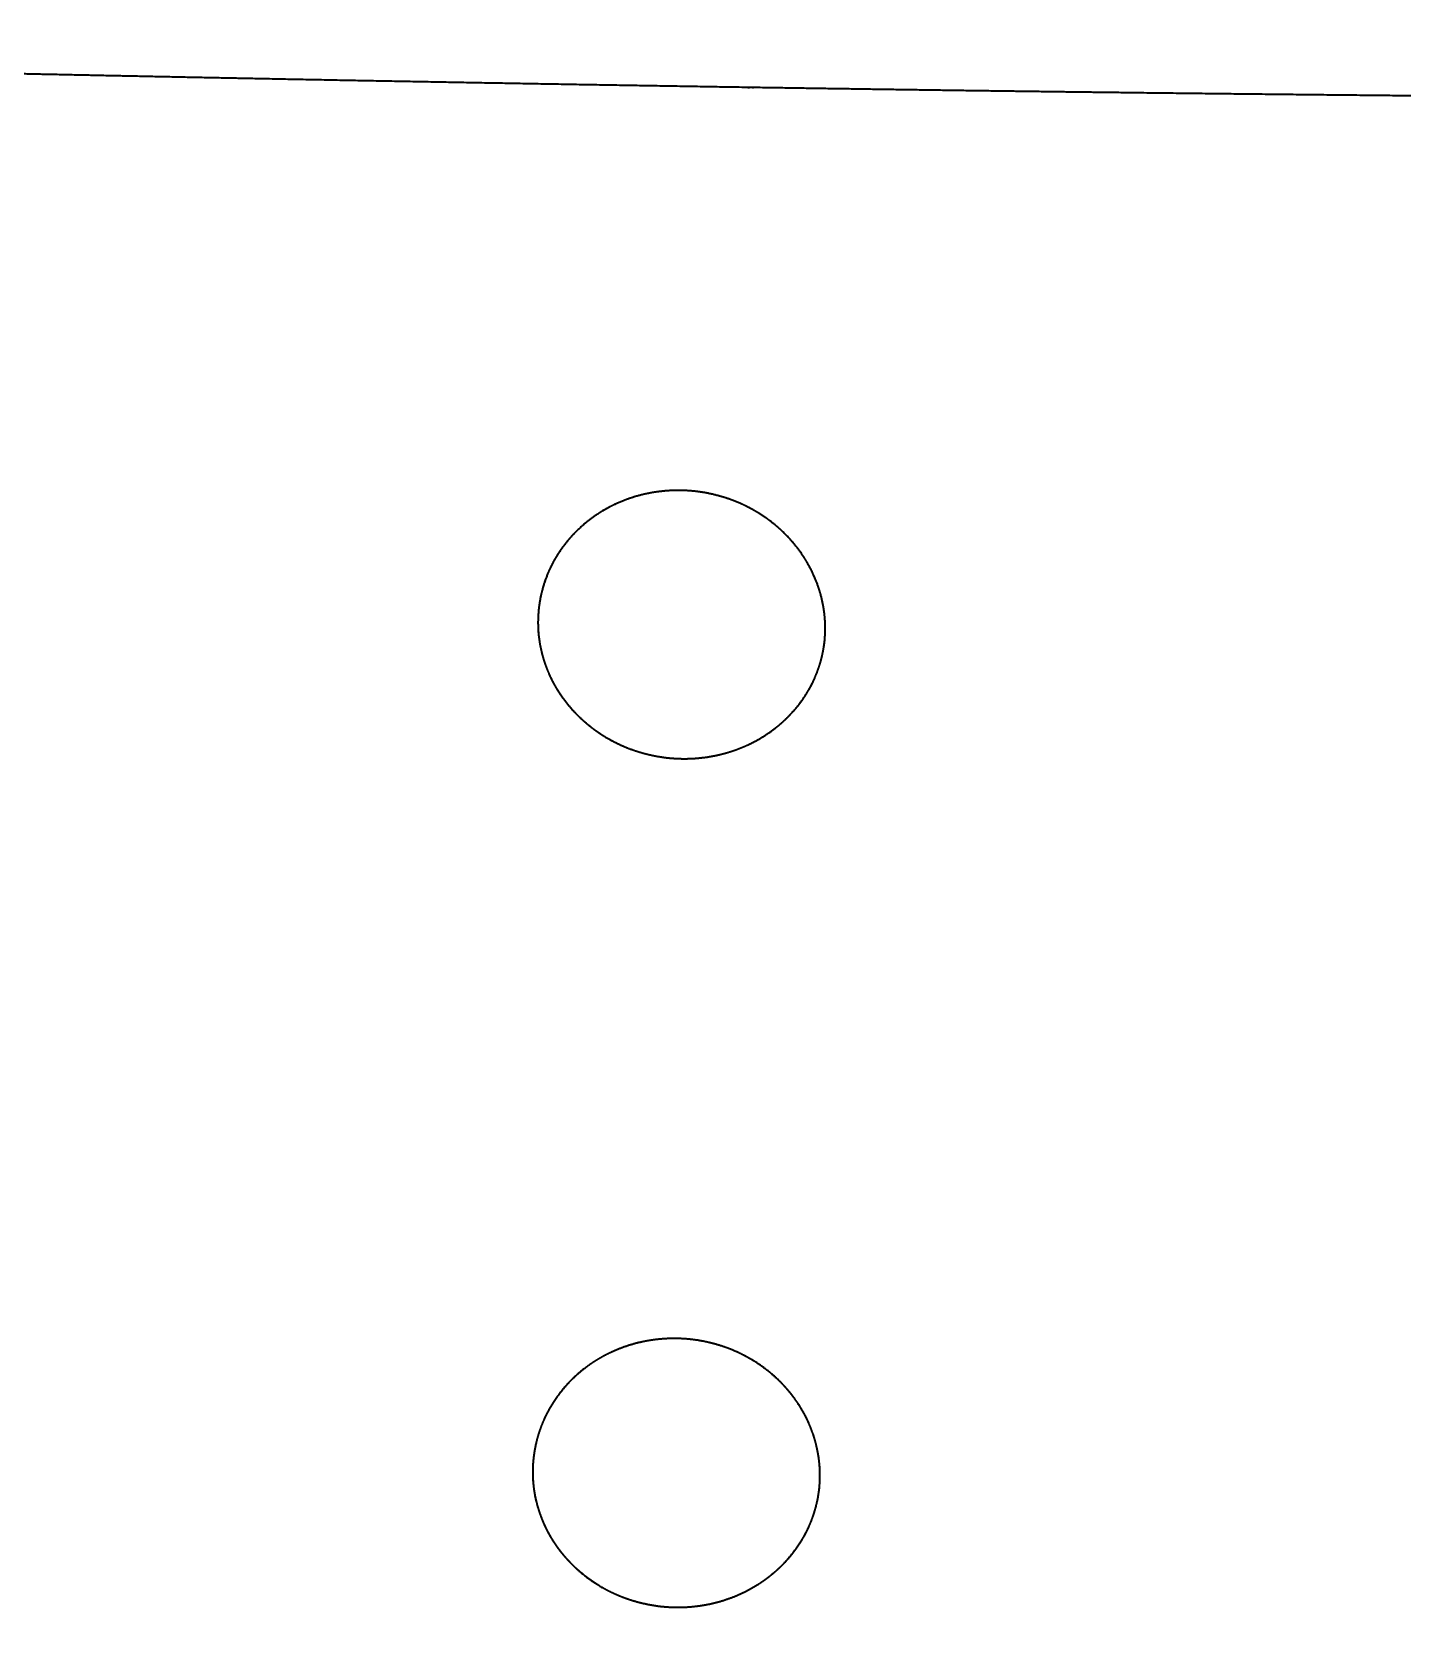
# Model space of a CAD drawing. Header units: millimetres. Extents: x 0 to 2650, y -1173 to 718.
# Drawn here: x 390.1 to 566.6, y 510.4 to 717.9 of the extents above; entities that cross this region are included whole.
import ezdxf

# ---------------------------------------------------------------- set-up
doc = ezdxf.new("R2010")
doc.units = ezdxf.units.MM
doc.layers.add('Blocks', color=7, linetype='Continuous')
doc.layers.add('Blocks$Inner', color=7, linetype='Continuous', lineweight=25, true_color=0x007f00)
doc.layers.add('Blocks$Outline', color=7, linetype='Continuous', lineweight=35, true_color=0xff3f3f)

# ---------------------------------------------------------------- blocks, each defined once
blk = doc.blocks.new('Balcony Lounge Bench Front')
at = {"layer": 'Blocks$Inner'}
for points, knots in [([(704.9946520047579, 709.0110993805829), (684.1990622422509, 709.0114343610912), (663.2203650529409, 709.0578985551183), (642.4201449490029, 709.1481781405782), (618.6650003616487, 709.2512830401974), (594.7020675081967, 709.4133724107196), (570.9583001465089, 709.634033408438), (570.8032438460086, 709.6354744130367), (570.6481880717092, 709.6369179872199), (570.4931328300027, 709.6383641322282), (557.2685383038606, 709.761705214798), (543.6644900352276, 709.9071004407415), (529.686768866386, 710.0793459157794), (515.2248763596308, 710.2575577655334), (500.5495066737294, 710.4626198543992), (485.6627946114022, 710.6936133770141), (465.3832658313349, 711.0082859366921), (445.2122363947583, 711.3631302801296), (425.1542157630956, 711.7507984346012), (424.8332873800482, 711.7570040290339), (424.512361482788, 711.7632186115552), (424.1914380861581, 711.7694421541928), (398.1093649616669, 712.2752416561052), (371.4625183808439, 712.8520030056352), (344.2568744474756, 713.4874846951825), (324.1922899985493, 713.9561622996116), (304.6226366039227, 714.4376466270987), (285.5470169624441, 714.9214726045757), (262.2996359683839, 715.5111076287067), (239.0620491204827, 716.1215403774004), (215.8304230241301, 716.7411702393656), (204.1994862198808, 717.0513861277686), (192.5769710744698, 717.3653052076188), (180.9571683530703, 717.673536469847)], [1009.202221549876, 1009.202221549876, 1009.202221549876, 1009.202221549876, 1071.781512259058, 1071.781512259058, 1071.781512259058, 1143.280755837289, 1143.280755837289, 1143.280755837289, 1143.746352677459, 1143.746352677459, 1143.746352677459, 1184.604936260832, 1184.604936260832, 1184.604936260832, 1228.708917546498, 1228.708917546498, 1228.708917546498, 1289.364842027313, 1289.364842027313, 1289.364842027313, 1290.330420209427, 1290.330420209427, 1290.330420209427, 1370.543851483852, 1370.543851483852, 1370.543851483852, 1429.513849652917, 1429.513849652917, 1429.513849652917, 1499.589726706641, 1499.589726706641, 1499.589726706641, 1534.655199387272, 1534.655199387272, 1534.655199387272, 1534.655199387272]), ([(455.2241673337176, 641.8133399506441), (455.2241765074905, 642.3629099337813), (455.2517539104647, 642.9144164898535), (455.3648197722487, 644.0309126715802), (455.4511554932087, 644.5895709440192), (455.7933895752994, 646.2400961146232), (456.1322131690777, 647.308652424832), (456.8103891373776, 648.8666790441785), (457.0653345144365, 649.3785919375186), (457.6221738043077, 650.3658760029575), (457.9247721007359, 650.8433324420184), (458.5771008573374, 651.7666966861107), (458.9268077179568, 652.2126200766434), (459.6742662817869, 653.07232586397), (460.072981379215, 653.4870244172016), (461.3364504558758, 654.6760916966741), (462.2496986478163, 655.3778528766343), (463.7204684690969, 656.2983016710059), (464.2276056591963, 656.5829251790565), (465.2774570986276, 657.1070823664886), (465.8210829244363, 657.3466903415101), (467.4704554121654, 657.9818975495982), (468.6042208083472, 658.3001559320546), (470.3561160361041, 658.6213308993902), (470.9497205529242, 658.7022437815176), (472.1498928246674, 658.8091458804411), (472.7506800112551, 658.8347198006995), (473.3521625686353, 658.8327986203803)], [177.1970611693083, 177.1970611693083, 177.1970611693083, 177.1970611693083, 178.9585203319024, 178.9585203319024, 180.7661941722061, 180.7661941722061, 184.3815418528133, 184.3815418528133, 186.1892156931169, 186.1892156931169, 187.9968895334206, 187.9968895334206, 189.804563373724, 189.804563373724, 191.6122372140276, 191.6122372140276, 195.2275848946351, 195.2275848946351, 197.0352587349388, 197.0352587349388, 198.8429325752426, 198.8429325752426, 202.45828025585, 202.45828025585, 204.2659540961537, 204.2659540961537, 206.0736279364574, 206.0736279364574, 206.0736279364574, 206.0736279364574]), ([(474.2125840618628, 624.2690711886898), (472.9710185123076, 624.2610529794329), (471.7381145356103, 624.3682410079564), (470.5128859605484, 624.5914597857627), (469.9028620570007, 624.7025972444826), (469.2998590096668, 624.8417957794954), (468.7036928173184, 625.0091039913168), (468.1063909072782, 625.1767309311981), (467.5112149534671, 625.3744645610095), (466.9343163944923, 625.5968797897804), (465.783526566318, 626.0405508285112), (464.6916249057231, 626.5844889972941), (463.6569497792425, 627.2282457352012), (463.3983735298734, 627.3891273477311), (463.1443142419757, 627.5557406680273), (462.8947212198673, 627.7280868528178), (462.6442089101583, 627.9010678138147), (462.3972064090558, 628.080573017236), (462.1563944010504, 628.2646162804958), (461.6767108471849, 628.6312197871812), (461.2181820129608, 629.0180840362045), (460.7803407002175, 629.4252389699905), (459.9065820784253, 630.2377596788538), (459.1292444510709, 631.1167592220118), (458.4447628434991, 632.0622632815503), (458.2731439516119, 632.2993278822323), (458.1068965698669, 632.5414578453965), (457.9482341458133, 632.7853464705331), (457.7899993699866, 633.0285777343706), (457.6383835353154, 633.2748578926439), (457.4933137296939, 633.5242155604428), (457.2048766786047, 634.0200043985024), (456.9434471590121, 634.5259027909306), (456.7085354457613, 635.0420469134951), (456.4737477371127, 635.5579185752031), (456.2666846282009, 636.0813131994546), (456.0868813067918, 636.6124209494265), (455.9965172151005, 636.8793407651465), (455.9132310888235, 637.1476846009173), (455.8369628969285, 637.4174978562878), (455.7605398554533, 637.6878589215303), (455.6908211360842, 637.9611403207673), (455.6286736561979, 638.2337728335224), (455.3812531984277, 639.3191726153527), (455.2482019042327, 640.4094026127059), (455.2271156524239, 641.5065356940395), (455.2250694588784, 641.6130006386338), (455.2241664471712, 641.7152788364256), (455.2241673337176, 641.8133399506441)], [147.1790415086671, 147.1790415086671, 147.1790415086671, 147.1790415086671, 150.9082826268252, 150.9082826268252, 150.9082826268252, 152.7676458240798, 152.7676458240798, 152.7676458240798, 154.639176519309, 154.639176519309, 154.639176519309, 158.3498728036855, 158.3498728036855, 158.3498728036855, 159.2788941778976, 159.2788941778976, 159.2788941778976, 160.2130611819632, 160.2130611819632, 160.2130611819632, 162.0696542812669, 162.0696542812669, 162.0696542812669, 165.7692183105517, 165.7692183105517, 165.7692183105517, 166.7007093679837, 166.7007093679837, 166.7007093679837, 167.6275428588669, 167.6275428588669, 167.6275428588669, 169.4696703578914, 169.4696703578914, 169.4696703578914, 171.3108484330057, 171.3108484330057, 171.3108484330057, 172.23650323621, 172.23650323621, 172.23650323621, 173.1660922924084, 173.1660922924084, 173.1660922924084, 176.8527274313451, 176.8527274313451, 176.8527274313451, 177.1970611693083, 177.1970611693083, 177.1970611693083, 177.1970611693083]), ([(492.2241805271769, 641.0746645266918), (492.2241599582558, 640.0681109719008), (492.1314689471383, 639.0884690839666), (491.9469288542277, 638.1178858674175), (491.8958955805701, 637.8494778585336), (491.8375279715528, 637.5808100505565), (491.772532670615, 637.3151541300213), (491.7077505824436, 637.0503696760861), (491.6361164247137, 636.7872369583893), (491.5576081892777, 636.5257121361174), (491.4012655975239, 636.0049073021255), (491.2182463288536, 635.4922405740908), (491.0083265752128, 634.987504377048), (490.7980781458191, 634.4819779039681), (490.5618094508227, 633.9867218439613), (490.2991930201024, 633.5015587007947), (490.167015153942, 633.2573705179457), (490.0283909911886, 633.0161892094766), (489.8832613476989, 632.7779806147737), (489.737862138707, 632.5393295686372), (489.5852988604474, 632.3027187477455), (489.4271279887198, 632.0706328235683), (488.7967879729531, 631.1457277287845), (488.0736272068953, 630.2837072388174), (487.2538999625503, 629.4844231928219), (486.842735138378, 629.0835124185323), (486.4103220682209, 628.701671105584), (485.9560778825198, 628.3388971036984), (485.5012384180027, 627.975647693027), (485.0248031080009, 627.6319764475775), (484.5306095109172, 627.3111287338179), (483.5438245793539, 626.6704735510393), (482.49422991766, 626.1240964220779), (481.3788693967563, 625.6736718710563), (480.8199190649448, 625.447946692937), (480.2408440314339, 625.2456933881294), (479.65735113152, 625.0727365144885), (479.0751906301357, 624.900174585644), (478.4839656075401, 624.7548329649508), (477.8833945745955, 624.636923076654), (476.6776939091578, 624.4002083118976), (475.4545699845294, 624.2770914785106), (474.2125840618628, 624.2690711886898)], [117.7966424881412, 117.7966424881412, 117.7966424881412, 117.7966424881412, 121.1533149979701, 121.1533149979701, 121.1533149979701, 122.0844969982978, 122.0844969982978, 122.0844969982978, 123.0107064796649, 123.0107064796649, 123.0107064796649, 124.8546306990416, 124.8546306990416, 124.8546306990416, 126.7013993916289, 126.7013993916289, 126.7013993916289, 127.6311802219141, 127.6311802219141, 127.6311802219141, 128.5643502761902, 128.5643502761902, 128.5643502761902, 132.2701314173521, 132.2701314173521, 132.2701314173521, 134.131370356656, 134.131370356656, 134.131370356656, 135.9979400210498, 135.9979400210498, 135.9979400210498, 139.7140544171125, 139.7140544171125, 139.7140544171125, 141.5878027622876, 141.5878027622876, 141.5878027622876, 143.4486197938053, 143.4486197938053, 143.4486197938053, 147.1790415086671, 147.1790415086671, 147.1790415086671, 147.1790415086671]), ([(472.827345322863, 549.5716069371629), (472.9409103433158, 549.5712462735198), (473.0544899367164, 549.5699002933604), (473.168084029423, 549.5675670670826), (473.6626890029929, 549.557419665085), (474.157569266461, 549.5285957873202), (475.2616104465906, 549.4221901126875), (475.8650873201423, 549.3353788303357), (477.6488712802511, 548.9947117818083), (478.8075514268839, 548.6609342949341), (480.4992155422024, 547.9982991554498), (481.057544649304, 547.7488479030144), (482.1351929545508, 547.2052602337681), (482.6570215760639, 546.9103939756824), (483.667390169443, 546.2754732538888), (484.1559291075118, 545.9354173777465), (485.0994486245927, 545.2097468441243), (485.5554508529112, 544.823176999791), (486.8646996261432, 543.5986680902897), (487.6395069705413, 542.7162621927309), (488.6602448364811, 541.2971685225748), (488.9767376426225, 540.8081049803732), (489.4149732937458, 540.0498476184293), (489.5553190871051, 539.7922426296936), (489.8214021763251, 539.2728687938616), (489.9471544246753, 539.0111894519068), (490.5401741849837, 537.6930115757641), (490.9012350338726, 536.6074493909946), (491.2115997371529, 535.2117223339883), (491.266561208753, 534.9306207525151), (491.3620195240455, 534.3644335501158), (491.4025674938657, 534.0786693634764), (491.5011369862532, 533.2239776252354), (491.5366231908647, 532.6556493779499), (491.5433962275838, 532.02904023054), (491.543718298677, 531.96937064558), (491.5437168369954, 531.9097165124695)], [131.0938621494744, 131.0938621494744, 131.0938621494744, 131.0938621494744, 131.5909442456591, 131.5909442456591, 131.5909442456591, 133.7508921709843, 133.7508921709843, 136.4069073944604, 136.4069073944604, 141.7189378414126, 141.7189378414126, 144.3749530648886, 144.3749530648886, 147.0309682883647, 147.0309682883647, 149.686983511841, 149.686983511841, 152.3429987353171, 152.3429987353171, 157.6550291822691, 157.6550291822691, 160.3110444057453, 160.3110444057453, 161.6390520174836, 161.6390520174836, 162.9670596292217, 162.9670596292217, 168.2790900761739, 168.2790900761739, 169.607097687912, 169.607097687912, 170.9351052996499, 170.9351052996499, 173.591120523126, 173.591120523126, 173.8707423564457, 173.8707423564457, 173.8707423564457, 173.8707423564457]), ([(473.3272486202713, 514.9448509499198), (472.085338492574, 514.9394571956655), (470.8543057496245, 515.0493847762846), (469.6330941367924, 515.2749928296471), (469.0250310709671, 515.3873271074735), (468.4244992223066, 515.5276308756984), (467.8312971276446, 515.6958996378089), (467.236977245595, 515.8644854734739), (466.645357121628, 516.0630191988166), (466.0723446830943, 516.2860471481326), (464.9292671865314, 516.730955867075), (463.8465206150177, 517.2754124733474), (462.8222145471136, 517.9187073033427), (462.5661828751927, 518.0795028468056), (462.3147260530804, 518.2459777092081), (462.0677907641511, 518.4181301843637), (461.8199637099769, 518.5909043592146), (461.5756728321758, 518.7701746312923), (461.3376353682816, 518.953904596332), (460.8634904577921, 519.3198748364848), (460.4106070776543, 519.7059223042233), (459.9785098403863, 520.1120631101367), (459.1161037483525, 520.922663769059), (458.3499947340715, 521.7993584692194), (457.6767151510048, 522.7421153688811), (457.5078745444389, 522.9785337169014), (457.3444093779581, 523.2199937136975), (457.1884751148173, 523.4632326247702), (457.0329641206681, 523.7058112865416), (456.884038208229, 523.9514488494606), (456.7416305256793, 524.2001719083637), (456.458475985115, 524.69471730234), (456.2021587129366, 525.1994840003936), (455.9722462324371, 525.7145904327626), (455.7424501111545, 526.2294361686145), (455.5401949806273, 526.7520073125816), (455.3650878632434, 527.2824677422141), (455.2770843090984, 527.5490611499408), (455.1961187657998, 527.8171435640797), (455.1221416584394, 528.0867558365208), (455.0480065771189, 528.3569438508275), (454.9805587114206, 528.6301142901211), (454.9206400040748, 528.9027185552004), (454.6821237354343, 529.9878646640245), (454.5573982842543, 531.0793596299045), (454.5447644653559, 532.1789337551963), (454.5441569832674, 532.2318054633506), (454.5437058259195, 532.2932251485618), (454.5437062271794, 532.3631743737969)], [203.3456058875158, 203.3456058875158, 203.3456058875158, 203.3456058875158, 207.0677079222111, 207.0677079222111, 207.0677079222111, 208.9236328262206, 208.9236328262206, 208.9236328262206, 210.7915930610918, 210.7915930610918, 210.7915930610918, 214.4954930545115, 214.4954930545115, 214.4954930545115, 215.4229693630836, 215.4229693630836, 215.4229693630836, 216.3555600668788, 216.3555600668788, 216.3555600668788, 218.2089013692731, 218.2089013692731, 218.2089013692731, 221.9026461156635, 221.9026461156635, 221.9026461156635, 222.832761019943, 222.832761019943, 222.832761019943, 223.7582317841261, 223.7582317841261, 223.7582317841261, 225.5977526837323, 225.5977526837323, 225.5977526837323, 227.4363677526956, 227.4363677526956, 227.4363677526956, 228.3607125617643, 228.3607125617643, 228.3607125617643, 229.2890706838239, 229.2890706838239, 229.2890706838239, 232.9706643167546, 232.9706643167546, 232.9706643167546, 233.1766314219879, 233.1766314219879, 233.1766314219879, 233.1766314219879]), ([(491.5437168369954, 531.9097165124695), (491.5436911311426, 530.875543499289), (491.443185224909, 529.8514728824157), (491.2422094657923, 528.8357205402826), (491.1889239272259, 528.5664098988454), (491.1282530890039, 528.2967167057832), (491.060950932937, 528.0300500461672), (490.9938572881929, 527.7642095564879), (490.9198822129674, 527.4999749977651), (490.8389952755515, 527.2373031655443), (490.6779478538338, 526.7143185812856), (490.4901134785996, 526.1993365020462), (490.2752101303249, 525.6921560861956), (490.0600266719321, 525.1843145993698), (489.8187149332407, 524.6866777521427), (489.5509009675025, 524.1990763935028), (489.416133321256, 523.9537087285644), (489.2748935541513, 523.7113458157874), (489.1271176665596, 523.4719544617001), (488.9790361487594, 523.2320679982149), (488.823664412952, 522.9940947847062), (488.6627537457862, 522.7607936970635), (488.0214208892739, 521.8309382959233), (487.2871174731517, 520.9644737279341), (486.4560044635618, 520.1612898991661), (486.0392934981955, 519.7585823193403), (485.6014003796899, 519.3751490682553), (485.1417533048461, 519.0109875949638), (484.9110704258783, 518.82822603362), (484.6742465062162, 518.6498733074113), (484.4334731500603, 518.4776384568031), (484.1936825324137, 518.306106598513), (483.9492025456038, 518.1400342106135), (483.6999677841104, 517.9794309986391), (482.7028308454628, 517.3368906315955), (481.6438750571469, 516.7897313954454), (480.5203874899889, 516.3394452441098), (479.9573874175803, 516.11379865645), (479.3746404465473, 515.9118889573729), (478.7879072001979, 515.7394650846109), (478.2024851573715, 515.567426536516), (477.608449341169, 515.4228192959781), (477.005540799224, 515.3058075974695), (475.7952531341562, 515.0709165559238), (474.569590885736, 514.950245966611), (473.3272486202713, 514.9448509499198)], [173.8707423564457, 173.8707423564457, 173.8707423564457, 173.8707423564457, 177.3652081411983, 177.3652081411983, 177.3652081411983, 178.2951359989609, 178.2951359989609, 178.2951359989609, 179.2201964525707, 179.2201964525707, 179.2201964525707, 181.0614483767524, 181.0614483767524, 181.0614483767524, 182.9050565701369, 182.9050565701369, 182.9050565701369, 183.8330749153241, 183.8330749153241, 183.8330749153241, 184.7648435012183, 184.7648435012183, 184.7648435012183, 188.464669580953, 188.464669580953, 188.464669580953, 190.3222544341338, 190.3222544341338, 190.3222544341338, 191.2563885686653, 191.2563885686653, 191.2563885686653, 192.1852319993178, 192.1852319993178, 192.1852319993178, 195.8945895959261, 195.8945895959261, 195.8945895959261, 197.7648149984549, 197.7648149984549, 197.7648149984549, 199.6222580980067, 199.6222580980067, 199.6222580980067, 203.3456058875158, 203.3456058875158, 203.3456058875158, 203.3456058875158])]:
    blk.add_open_spline(points, degree=3, knots=knots, dxfattribs=at)
for points, weights, knots in [([(473.3521625686353, 658.8327986203803), (473.5510384597534, 658.8321708076774), (473.7499911650684, 658.828532624147), (473.9490202710349, 658.8218707019187), (474.5508930482374, 658.8017388087865), (475.1555126510848, 658.7537314011934), (476.3544472776975, 658.6030052442075), (476.9473097569662, 658.500644245567), (478.7022834641557, 658.1158770460243), (479.8432770361269, 657.7554351367253), (481.5114320706252, 657.0539936188579), (482.0569186313242, 656.7944514252158), (483.1105643283245, 656.232199004513), (483.6210504152968, 655.9286404255326), (484.6098503038756, 655.2773400619335), (485.0879670713275, 654.9296799863623), (486.0124115635645, 654.1886451698992), (486.4598128337875, 653.7938812003085), (487.7318565869191, 652.5589294693091), (488.4848749960274, 651.6713284161597), (489.4762327290173, 650.2462465118879), (489.7834033603667, 649.7554570879693), (490.3500485200584, 648.740930126256), (490.606318208158, 648.2224603026661), (491.2897642232692, 646.6484284049002), (491.6346720621459, 645.5687847153713), (491.9857996050978, 643.9036119008233), (492.0750226972759, 643.3379312171892), (492.1934093104592, 642.2122425978669), (492.2230838516061, 641.6508380198611), (492.2241805271769, 641.0746645266918)], [1, 0.999999999998977, 0.999999999998971, 1, 1, 1, 1, 1, 1, 1, 1, 1, 1, 1, 1, 1, 1, 1, 1, 1, 1, 1, 1, 1, 1, 1, 1, 1, 1, 1, 1], [206.0736279364574, 206.0736279364574, 206.0736279364574, 206.0736279364574, 206.6728964836983, 206.6728964836983, 206.6728964836983, 208.4804131401336, 208.4804131401336, 210.2879297965689, 210.2879297965689, 213.9029631094396, 213.9029631094396, 215.7104797658748, 215.7104797658748, 217.5179964223101, 217.5179964223101, 219.3255130787454, 219.3255130787454, 221.1330297351806, 221.1330297351806, 224.7480630480511, 224.7480630480511, 226.5555797044863, 226.5555797044863, 228.3630963609214, 228.3630963609214, 231.978129673792, 231.978129673792, 233.7856463302272, 233.7856463302272, 235.5931629866621, 235.5931629866621, 235.5931629866621, 235.5931629866621]), ([(454.54370622718, 532.3631743737965), (454.5437092675018, 532.8696169106778), (454.566967425034, 533.3771603338823), (454.6141152155506, 533.8858193724872), (454.6406661332392, 534.172266820413), (454.6748360322325, 534.4588182848488), (454.7162064795357, 534.7425627246116), (454.7575769268332, 535.0263071642767), (454.8062109638131, 535.3080332518742), (454.8619907729967, 535.5877713861152), (455.0851100096446, 536.7067239221412), (455.4215453704845, 537.7941477224452), (455.8720740162436, 538.8497115146323), (456.0973383388837, 539.3774934101449), (456.3529636811653, 539.8998559129362), (456.6329668487767, 540.4041878265512), (456.9129700161785, 540.9085197397923), (457.2175999387899, 541.3962604138526), (457.5462893033038, 541.8677886450946), (458.2036680315351, 542.8108451064833), (458.9565781279513, 543.689522709193), (459.808925588761, 544.5012222924564), (460.6612730481999, 545.3129218744301), (461.5867286916647, 546.0322253531932), (462.5795195802254, 546.660513941164), (463.0759150238949, 546.9746582347913), (463.5895022617736, 547.2661022152489), (464.1206649277636, 547.5343594791212), (464.6518275933321, 547.802616742787), (465.2029121939884, 548.0483328825361), (465.7602432905633, 548.2654370404931), (466.8749054825147, 548.6996453559354), (468.0234768870839, 549.0258071506919), (469.2056340234616, 549.2451853520695), (469.7967125911021, 549.3548744526582), (470.3972492880721, 549.4377677376148), (471.0044604451911, 549.4925559678187), (471.6116716085825, 549.5473441985893), (472.2193009830166, 549.5735563378134), (472.827345322863, 549.5716069371629)], [1.000000123633748, 1.000000123889416, 1.000000124154154, 1.00000012442888, 1.00000012458359, 1.00000012474136, 1.00000012490067, 1.00000012505998, 1.00000012522125, 1.00000012538456, 1.00000012603779, 1.00000012672345, 1.00000012744696, 1.00000012780871, 1.00000012818199, 1.00000012855825, 1.00000012893452, 1.0000001293146, 1.00000012969857, 1.00000013046652, 1.00000013125019, 1.0000001320491, 1.00000013284801, 1.00000013363726, 1.00000013441041, 1.00000013479699, 1.0000001351797, 1.00000013555763, 1.00000013593556, 1.00000013631008, 1.00000013667097, 1.00000013739274, 1.00000013806742, 1.00000013868708, 1.00000013899691, 1.00000013929336, 1.00000013957331, 1.00000009306844, 1.00000004654425, 1], [233.1766314219879, 233.1766314219879, 233.1766314219879, 233.1766314219879, 234.7978077003327, 234.7978077003327, 234.7978077003327, 235.7161207925209, 235.7161207925209, 235.7161207925209, 236.6291300396805, 236.6291300396805, 236.6291300396805, 240.2716340150955, 240.2716340150955, 240.2716340150955, 242.1070325928261, 242.1070325928261, 242.1070325928261, 243.9299323737447, 243.9299323737447, 243.9299323737447, 247.5814207297554, 247.5814207297554, 247.5814207297554, 251.2337014326451, 251.2337014326451, 251.2337014326451, 253.0546632957831, 253.0546632957831, 253.0546632957831, 254.8888862293919, 254.8888862293919, 254.8888862293919, 258.5279108386918, 258.5279108386918, 258.5279108386918, 260.3562706171276, 260.3562706171276, 260.3562706171276, 262.1877242989489, 262.1877242989489, 262.1877242989489, 262.1877242989489])]:
    blk.add_rational_spline(points, weights, degree=3, knots=knots, dxfattribs=at)
at = {"layer": 'Blocks$Outline'}
for points, weights, knots in [([(1272.782866268517, 7.403438686596928), (1272.847139417656, 7.404245586887555), (1272.911412566793, 7.405052487174544), (1272.97568571593, 7.405859387465171), (1271.813254692839, 102.5680177402646), (1270.650823669748, 197.7301760930677), (1269.488392646657, 292.8923344458708), (1269.085729542082, 325.8562603558793), (1268.672325599901, 359.691779170643), (1268.271878808337, 392.459301920564), (1266.981304176945, 498.0482166491602), (1265.690729545549, 603.6371313777527), (1264.400154914156, 709.2260461063452), (1264.397271064254, 709.4955263877928), (1264.391532174544, 710.0298948491472), (1264.383056639479, 710.8132111781852), (1264.374760223964, 711.5735611086711), (1264.366688456645, 712.3066567577189), (1264.35888579279, 713.0080788024934), (1264.351394752241, 713.6745354134473), (1264.344257338373, 714.301651437745), (1264.337509795288, 714.886377442861), (1264.331191252066, 715.4264049126796), (1264.325335765352, 715.9172977432681), (1264.319969734208, 716.3576938684128), (1264.315127385891, 716.745792110094), (1264.310834452857, 717.0779992890166), (1264.307109003779, 717.3538337917234), (1264.303979032089, 717.5714208674945), (1264.301460423758, 717.7290512911204), (1264.300197248438, 717.7936321022062), (1264.298898070707, 717.8346383950775), (1258.4565186788, 717.8519895717181), (1252.615224408812, 717.8506732283604), (1246.774396629648, 717.8433136643362), (1243.761874522035, 717.8395027033075), (1240.968143133761, 717.8472723194136), (1237.955164253066, 717.8238914918984), (1234.986464273064, 717.8008395532343), (1231.986690202613, 717.7519085335916), (1229.032135656447, 717.673536469847), (1217.412332935046, 717.3653052076188), (1205.789817789637, 717.0513861277686), (1194.158880985387, 716.7411702393656), (1170.927254889035, 716.1215403774004), (1147.689668041134, 715.5111076287067), (1124.442287047073, 714.9214726045757), (1105.366667405595, 714.4376466270987), (1085.797014010966, 713.9561622996116), (1065.73242956204, 713.4874846951825), (1038.526785628674, 712.8520030056352), (1011.879939047851, 712.2752416561052), (985.7978659233595, 711.7694421541928), (985.4769425267277, 711.7632186115552), (985.1560166294676, 711.7570040290339), (984.835088246422, 711.7507984346012), (964.7770676147575, 711.3631302801296), (944.6060381781808, 711.0082859366921), (924.3265093981154, 710.6936133770141), (909.4397973357882, 710.4626198543992), (894.764427649885, 710.2575577655334), (880.3025351431297, 710.0793459157794), (866.3248139742882, 709.9071004407415), (852.7207657056551, 709.761705214798), (839.4961711795131, 709.6383641322282), (839.3411159378084, 709.6369179872199), (839.1860601635071, 709.6354744130367), (839.0310038630087, 709.634033408438), (815.2872365013191, 709.4133724107196), (791.3243036478689, 709.2512830401974), (767.5691590605147, 709.1481781405782), (746.7689389565749, 709.0578985551183), (725.7902417672667, 709.0114343610912), (704.9946520047579, 709.0110993805829), (684.1990622422509, 709.0114343610912), (663.2203650529409, 709.0578985551183), (642.4201449490029, 709.1481781405782), (618.6650003616487, 709.2512830401974), (594.7020675081967, 709.4133724107196), (570.9583001465089, 709.634033408438), (570.8032438460086, 709.6354744130367), (570.6481880717092, 709.6369179872199), (570.4931328300027, 709.6383641322282), (557.2685383038606, 709.761705214798), (543.6644900352276, 709.9071004407415), (529.686768866386, 710.0793459157794), (515.2248763596308, 710.2575577655334), (500.5495066737294, 710.4626198543992), (485.6627946114022, 710.6936133770141), (465.3832658313349, 711.0082859366921), (445.2122363947583, 711.3631302801296), (425.1542157630956, 711.7507984346012), (424.8332873800482, 711.7570040290339), (424.512361482788, 711.7632186115552), (424.1914380861581, 711.7694421541928), (398.1093649616669, 712.2752416561052), (371.4625183808439, 712.8520030056352), (344.2568744474756, 713.4874846951825), (324.1922899985493, 713.9561622996116), (304.6226366039227, 714.4376466270987), (285.5470169624441, 714.9214726045757), (262.2996359683839, 715.5111076287067), (239.0620491204827, 716.1215403774004), (215.8304230241301, 716.7411702393656), (204.1994862198808, 717.0513861277686), (192.5769710744698, 717.3653052076188), (180.9571683530703, 717.673536469847), (178.0026138069024, 717.7519085335916), (175.0028397364531, 717.8008395532343), (172.0341397564498, 717.8238914918984), (169.0211608757563, 717.8472723194136), (166.2274294874824, 717.8395027033075), (163.2149073798701, 717.8433136643362), (157.374079600706, 717.8506732283604), (151.5327853307172, 717.8519895717181), (145.6904059388107, 717.8346383950775), (145.6891067610795, 717.7936321022062), (145.6878435857598, 717.7290512911204), (145.6853249774267, 717.5714208674945), (145.6821950057365, 717.3538337917234), (145.6784695566585, 717.0779992890166), (145.6741766236246, 716.745792110094), (145.6693342753078, 716.3576938684128), (145.6639682441655, 715.9172977432681), (145.6581127574518, 715.4264049126796), (145.6517942142291, 714.886377442861), (145.6450466711449, 714.301651437745), (145.637909257277, 713.6745354134473), (145.6304182167278, 713.0080788024934), (145.622615552873, 712.3066567577189), (145.6145437855539, 711.5735611086711), (145.6062473700385, 710.8132111781852), (145.5977718349732, 710.0298948491472), (145.592032945262, 709.4955263877928), (145.58914909536, 709.2260461063452), (144.2985744639664, 603.6371313777527), (143.0079998325709, 498.0482166491602), (141.7174252011773, 392.459301920564), (141.3169784096173, 359.691779170643), (140.9035744674388, 325.8562603558793), (140.5009113628603, 292.8923344458672), (139.3384803397694, 197.7301760930677), (138.1760493166785, 102.5680177402646), (137.0136182935876, 7.405859387465171), (137.0778914427246, 7.405052487178182), (137.1421645918635, 7.404245586891193), (137.2064377410006, 7.403438686604204)], [1, 1, 1, 1, 1, 1, 1, 0.9808919833601211, 0.9808919833601211, 1, 1, 1, 1, 1, 1, 1, 1, 1, 1, 1, 1, 1, 1, 1, 1, 1, 1, 1, 1, 1, 1, 1, 1, 1, 1, 1, 1, 1, 1, 1, 1, 1, 1, 1, 1, 1, 1, 1, 1, 1, 1, 1, 1, 1, 1, 1, 1, 1, 1, 1, 1, 1, 1, 1, 1, 1, 1, 1, 1, 1, 1, 1, 1, 1, 1, 1, 1, 1, 1, 1, 1, 1, 1, 1, 1, 1, 1, 1, 1, 1, 1, 1, 1, 1, 1, 1, 1, 1, 1, 1, 1, 1, 1, 1, 1, 1, 1, 1, 1, 1, 1, 1, 1, 1, 1, 1, 1, 1, 1, 1, 1, 1, 1, 1, 1, 1, 1, 1, 1, 1, 1, 1, 1, 1, 1, 1, 1, 1, 0.9808919833601211, 0.9808919833601211, 1, 1, 1, 1, 1, 1, 1], [0.991234779639307, 0.991234779639307, 0.991234779639307, 0.991234779639307, 1, 1, 1, 2, 2, 2, 104.5202590288076, 104.5202590288076, 104.5202590288076, 431.4591955202933, 431.4591955202933, 431.4591955202933, 432.4591955202933, 433.4591955202933, 434.4591955202933, 435.4591955202933, 436.4591955202933, 437.4591955202933, 438.4591955202933, 439.4591955202933, 440.4591955202933, 441.4591955202933, 442.4591955202933, 443.4591955202933, 444.4591955202933, 445.4591955202933, 446.4591955202933, 447.4591955202933, 448.4591955202933, 448.4591955202933, 448.4591955202933, 465.9829697924281, 465.9829697924281, 465.9829697924281, 474.8036466555018, 474.8036466555018, 474.8036466555018, 483.7492437124793, 483.7492437124793, 483.7492437124793, 518.8147163931104, 518.8147163931104, 518.8147163931104, 588.8905934468343, 588.8905934468343, 588.8905934468343, 647.8605916158995, 647.8605916158995, 647.8605916158995, 728.0740228903242, 728.0740228903242, 728.0740228903242, 729.0396010724385, 729.0396010724385, 729.0396010724385, 789.6955255532536, 789.6955255532536, 789.6955255532536, 833.7995068389195, 833.7995068389195, 833.7995068389195, 874.658090422292, 874.658090422292, 874.658090422292, 875.1236872624626, 875.1236872624626, 875.1236872624626, 946.622930840694, 946.622930840694, 946.622930840694, 1009.202221549876, 1009.202221549876, 1009.202221549876, 1071.781512259058, 1071.781512259058, 1071.781512259058, 1143.280755837289, 1143.280755837289, 1143.280755837289, 1143.746352677459, 1143.746352677459, 1143.746352677459, 1184.604936260832, 1184.604936260832, 1184.604936260832, 1228.708917546498, 1228.708917546498, 1228.708917546498, 1289.364842027313, 1289.364842027313, 1289.364842027313, 1290.330420209427, 1290.330420209427, 1290.330420209427, 1370.543851483852, 1370.543851483852, 1370.543851483852, 1429.513849652917, 1429.513849652917, 1429.513849652917, 1499.589726706641, 1499.589726706641, 1499.589726706641, 1534.655199387272, 1534.655199387272, 1534.655199387272, 1543.60079644425, 1543.60079644425, 1543.60079644425, 1552.421473307323, 1552.421473307323, 1552.421473307323, 1569.945247579458, 1569.945247579458, 1569.945247579458, 1570.945247579458, 1571.945247579458, 1572.945247579458, 1573.945247579458, 1574.945247579458, 1575.945247579458, 1576.945247579458, 1577.945247579458, 1578.945247579458, 1579.945247579458, 1580.945247579458, 1581.945247579458, 1582.945247579458, 1583.945247579458, 1584.945247579458, 1585.945247579458, 1586.945247579458, 1586.945247579458, 1586.945247579458, 1913.884184070944, 1913.884184070944, 1913.884184070944, 2016.404443099752, 2016.404443099752, 2016.404443099752, 2017.404443099752, 2017.404443099752, 2017.404443099752, 2017.413208320113, 2017.413208320113, 2017.413208320113, 2017.413208320113]), ([(492.2241805271769, 641.0746645266918), (492.2241599582558, 640.0681109719008), (492.1314689471383, 639.0884690839666), (491.9469288542277, 638.1178858674175), (491.8958955805701, 637.8494778585336), (491.8375279715528, 637.5808100505565), (491.772532670615, 637.3151541300213), (491.7077505824436, 637.0503696760861), (491.6361164247137, 636.7872369583893), (491.5576081892777, 636.5257121361174), (491.4012655975239, 636.0049073021255), (491.2182463288536, 635.4922405740908), (491.0083265752128, 634.987504377048), (490.7980781458191, 634.4819779039681), (490.5618094508227, 633.9867218439613), (490.2991930201024, 633.5015587007947), (490.167015153942, 633.2573705179457), (490.0283909911886, 633.0161892094766), (489.8832613476989, 632.7779806147737), (489.737862138707, 632.5393295686372), (489.5852988604474, 632.3027187477455), (489.4271279887198, 632.0706328235683), (488.7967879729531, 631.1457277287845), (488.0736272068953, 630.2837072388174), (487.2538999625503, 629.4844231928219), (486.842735138378, 629.0835124185323), (486.4103220682209, 628.701671105584), (485.9560778825198, 628.3388971036984), (485.5012384180027, 627.975647693027), (485.0248031080009, 627.6319764475775), (484.5306095109172, 627.3111287338179), (483.5438245793539, 626.6704735510393), (482.49422991766, 626.1240964220779), (481.3788693967563, 625.6736718710563), (480.8199190649448, 625.447946692937), (480.2408440314339, 625.2456933881294), (479.65735113152, 625.0727365144885), (479.0751906301357, 624.900174585644), (478.4839656075401, 624.7548329649508), (477.8833945745955, 624.636923076654), (476.6776939091578, 624.4002083118976), (475.4545699845294, 624.2770914785106), (474.2125840618628, 624.2690711886898), (472.9710185123076, 624.2610529794329), (471.7381145356103, 624.3682410079564), (470.5128859605484, 624.5914597857627), (469.9028620570007, 624.7025972444826), (469.2998590096668, 624.8417957794954), (468.7036928173184, 625.0091039913168), (468.1063909072782, 625.1767309311981), (467.5112149534671, 625.3744645610095), (466.9343163944923, 625.5968797897804), (465.783526566318, 626.0405508285112), (464.6916249057231, 626.5844889972941), (463.6569497792425, 627.2282457352012), (463.3983735298734, 627.3891273477311), (463.1443142419757, 627.5557406680273), (462.8947212198673, 627.7280868528178), (462.6442089101583, 627.9010678138147), (462.3972064090558, 628.080573017236), (462.1563944010504, 628.2646162804958), (461.6767108471849, 628.6312197871812), (461.2181820129608, 629.0180840362045), (460.7803407002175, 629.4252389699905), (459.9065820784253, 630.2377596788538), (459.1292444510709, 631.1167592220118), (458.4447628434991, 632.0622632815503), (458.2731439516119, 632.2993278822323), (458.1068965698669, 632.5414578453965), (457.9482341458133, 632.7853464705331), (457.7899993699866, 633.0285777343706), (457.6383835353154, 633.2748578926439), (457.4933137296939, 633.5242155604428), (457.2048766786047, 634.0200043985024), (456.9434471590121, 634.5259027909306), (456.7085354457613, 635.0420469134951), (456.4737477371127, 635.5579185752031), (456.2666846282009, 636.0813131994546), (456.0868813067918, 636.6124209494265), (455.9965172151005, 636.8793407651465), (455.9132310888235, 637.1476846009173), (455.8369628969285, 637.4174978562878), (455.7605398554533, 637.6878589215303), (455.6908211360842, 637.9611403207673), (455.6286736561979, 638.2337728335224), (455.3812531984277, 639.3191726153527), (455.2482019042327, 640.4094026127059), (455.2271156524239, 641.5065356940395), (455.2250694588784, 641.6130006386338), (455.2241664471712, 641.7152788364256), (455.2241673337176, 641.8133399506441), (455.2241765074905, 642.3629099337813), (455.2517539104647, 642.9144164898535), (455.3648197722487, 644.0309126715802), (455.4511554932087, 644.5895709440192), (455.7933895752994, 646.2400961146232), (456.1322131690777, 647.308652424832), (456.8103891373776, 648.8666790441785), (457.0653345144365, 649.3785919375186), (457.6221738043077, 650.3658760029575), (457.9247721007359, 650.8433324420184), (458.5771008573374, 651.7666966861107), (458.9268077179568, 652.2126200766434), (459.6742662817869, 653.07232586397), (460.072981379215, 653.4870244172016), (461.3364504558758, 654.6760916966741), (462.2496986478163, 655.3778528766343), (463.7204684690969, 656.2983016710059), (464.2276056591963, 656.5829251790565), (465.2774570986276, 657.1070823664886), (465.8210829244363, 657.3466903415101), (467.4704554121654, 657.9818975495982), (468.6042208083472, 658.3001559320546), (470.3561160361041, 658.6213308993902), (470.9497205529242, 658.7022437815176), (472.1498928246674, 658.8091458804411), (472.7506800112551, 658.8347198006995), (473.3521625686353, 658.8327986203803), (473.5510384597534, 658.8321708076774), (473.7499911650684, 658.828532624147), (473.9490202710349, 658.8218707019187), (474.5508930482374, 658.8017388087865), (475.1555126510848, 658.7537314011934), (476.3544472776975, 658.6030052442075), (476.9473097569662, 658.500644245567), (478.7022834641557, 658.1158770460243), (479.8432770361269, 657.7554351367253), (481.5114320706252, 657.0539936188579), (482.0569186313242, 656.7944514252158), (483.1105643283245, 656.232199004513), (483.6210504152968, 655.9286404255326), (484.6098503038756, 655.2773400619335), (485.0879670713275, 654.9296799863623), (486.0124115635645, 654.1886451698992), (486.4598128337875, 653.7938812003085), (487.7318565869191, 652.5589294693091), (488.4848749960274, 651.6713284161597), (489.4762327290173, 650.2462465118879), (489.7834033603667, 649.7554570879693), (490.3500485200584, 648.740930126256), (490.606318208158, 648.2224603026661), (491.2897642232692, 646.6484284049002), (491.6346720621459, 645.5687847153713), (491.9857996050978, 643.9036119008233), (492.0750226972759, 643.3379312171892), (492.1934093104592, 642.2122425978669), (492.2230838516061, 641.6508380198611), (492.2241805271769, 641.0746645266918)], [1, 1, 1, 1, 1, 1, 1, 1, 1, 1, 1, 1, 1, 1, 1, 1, 1, 1, 1, 1, 1, 1, 1, 1, 1, 1, 1, 1, 1, 1, 1, 1, 1, 1, 1, 1, 1, 1, 1, 1, 1, 1, 1, 1, 1, 1, 1, 1, 1, 1, 1, 1, 1, 1, 1, 1, 1, 1, 1, 1, 1, 1, 1, 1, 1, 1, 1, 1, 1, 1, 1, 1, 1, 1, 1, 1, 1, 1, 1, 1, 1, 1, 1, 1, 1, 1, 1, 1, 1, 1, 1, 1, 1, 1, 1, 1, 1, 1, 1, 1, 1, 1, 1, 1, 1, 1, 1, 1, 1, 1, 1, 1, 1, 1, 1, 1, 1, 1, 0.999999999998977, 0.999999999998971, 1, 1, 1, 1, 1, 1, 1, 1, 1, 1, 1, 1, 1, 1, 1, 1, 1, 1, 1, 1, 1, 1, 1, 1, 1, 1, 1, 1], [117.7966424881412, 117.7966424881412, 117.7966424881412, 117.7966424881412, 121.1533149979701, 121.1533149979701, 121.1533149979701, 122.0844969982978, 122.0844969982978, 122.0844969982978, 123.0107064796649, 123.0107064796649, 123.0107064796649, 124.8546306990416, 124.8546306990416, 124.8546306990416, 126.7013993916289, 126.7013993916289, 126.7013993916289, 127.6311802219141, 127.6311802219141, 127.6311802219141, 128.5643502761902, 128.5643502761902, 128.5643502761902, 132.2701314173521, 132.2701314173521, 132.2701314173521, 134.131370356656, 134.131370356656, 134.131370356656, 135.9979400210498, 135.9979400210498, 135.9979400210498, 139.7140544171125, 139.7140544171125, 139.7140544171125, 141.5878027622876, 141.5878027622876, 141.5878027622876, 143.4486197938053, 143.4486197938053, 143.4486197938053, 147.1790415086671, 147.1790415086671, 147.1790415086671, 150.9082826268252, 150.9082826268252, 150.9082826268252, 152.7676458240798, 152.7676458240798, 152.7676458240798, 154.639176519309, 154.639176519309, 154.639176519309, 158.3498728036855, 158.3498728036855, 158.3498728036855, 159.2788941778976, 159.2788941778976, 159.2788941778976, 160.2130611819632, 160.2130611819632, 160.2130611819632, 162.0696542812669, 162.0696542812669, 162.0696542812669, 165.7692183105517, 165.7692183105517, 165.7692183105517, 166.7007093679837, 166.7007093679837, 166.7007093679837, 167.6275428588669, 167.6275428588669, 167.6275428588669, 169.4696703578914, 169.4696703578914, 169.4696703578914, 171.3108484330057, 171.3108484330057, 171.3108484330057, 172.23650323621, 172.23650323621, 172.23650323621, 173.1660922924084, 173.1660922924084, 173.1660922924084, 176.8527274313451, 176.8527274313451, 176.8527274313451, 177.1970611693083, 177.1970611693083, 177.1970611693083, 178.9585203319024, 178.9585203319024, 180.7661941722061, 180.7661941722061, 184.3815418528133, 184.3815418528133, 186.1892156931169, 186.1892156931169, 187.9968895334206, 187.9968895334206, 189.804563373724, 189.804563373724, 191.6122372140276, 191.6122372140276, 195.2275848946351, 195.2275848946351, 197.0352587349388, 197.0352587349388, 198.8429325752426, 198.8429325752426, 202.45828025585, 202.45828025585, 204.2659540961537, 204.2659540961537, 206.0736279364574, 206.0736279364574, 206.0736279364574, 206.6728964836983, 206.6728964836983, 206.6728964836983, 208.4804131401336, 208.4804131401336, 210.2879297965689, 210.2879297965689, 213.9029631094396, 213.9029631094396, 215.7104797658748, 215.7104797658748, 217.5179964223101, 217.5179964223101, 219.3255130787454, 219.3255130787454, 221.1330297351806, 221.1330297351806, 224.7480630480511, 224.7480630480511, 226.5555797044863, 226.5555797044863, 228.3630963609214, 228.3630963609214, 231.978129673792, 231.978129673792, 233.7856463302272, 233.7856463302272, 235.5931629866621, 235.5931629866621, 235.5931629866621, 235.5931629866621]), ([(472.827345322863, 549.5716069371629), (472.9409103433158, 549.5712462735198), (473.0544899367164, 549.5699002933604), (473.168084029423, 549.5675670670826), (473.6626890029929, 549.557419665085), (474.157569266461, 549.5285957873202), (475.2616104465906, 549.4221901126875), (475.8650873201423, 549.3353788303357), (477.6488712802511, 548.9947117818083), (478.8075514268839, 548.6609342949341), (480.4992155422024, 547.9982991554498), (481.057544649304, 547.7488479030144), (482.1351929545508, 547.2052602337681), (482.6570215760639, 546.9103939756824), (483.667390169443, 546.2754732538888), (484.1559291075118, 545.9354173777465), (485.0994486245927, 545.2097468441243), (485.5554508529112, 544.823176999791), (486.8646996261432, 543.5986680902897), (487.6395069705413, 542.7162621927309), (488.6602448364811, 541.2971685225748), (488.9767376426225, 540.8081049803732), (489.4149732937458, 540.0498476184293), (489.5553190871051, 539.7922426296936), (489.8214021763251, 539.2728687938616), (489.9471544246753, 539.0111894519068), (490.5401741849837, 537.6930115757641), (490.9012350338726, 536.6074493909946), (491.2115997371529, 535.2117223339883), (491.266561208753, 534.9306207525151), (491.3620195240455, 534.3644335501158), (491.4025674938657, 534.0786693634764), (491.5011369862532, 533.2239776252354), (491.5366231908647, 532.6556493779499), (491.5433962275838, 532.02904023054), (491.543718298677, 531.96937064558), (491.5437168369954, 531.9097165124695), (491.5436911311426, 530.875543499289), (491.443185224909, 529.8514728824157), (491.2422094657923, 528.8357205402826), (491.1889239272259, 528.5664098988454), (491.1282530890039, 528.2967167057832), (491.060950932937, 528.0300500461672), (490.9938572881929, 527.7642095564879), (490.9198822129674, 527.4999749977651), (490.8389952755515, 527.2373031655443), (490.6779478538338, 526.7143185812856), (490.4901134785996, 526.1993365020462), (490.2752101303249, 525.6921560861956), (490.0600266719321, 525.1843145993698), (489.8187149332407, 524.6866777521427), (489.5509009675025, 524.1990763935028), (489.416133321256, 523.9537087285644), (489.2748935541513, 523.7113458157874), (489.1271176665596, 523.4719544617001), (488.9790361487594, 523.2320679982149), (488.823664412952, 522.9940947847062), (488.6627537457862, 522.7607936970635), (488.0214208892739, 521.8309382959233), (487.2871174731517, 520.9644737279341), (486.4560044635618, 520.1612898991661), (486.0392934981955, 519.7585823193403), (485.6014003796899, 519.3751490682553), (485.1417533048461, 519.0109875949638), (484.9110704258783, 518.82822603362), (484.6742465062162, 518.6498733074113), (484.4334731500603, 518.4776384568031), (484.1936825324137, 518.306106598513), (483.9492025456038, 518.1400342106135), (483.6999677841104, 517.9794309986391), (482.7028308454628, 517.3368906315955), (481.6438750571469, 516.7897313954454), (480.5203874899889, 516.3394452441098), (479.9573874175803, 516.11379865645), (479.3746404465473, 515.9118889573729), (478.7879072001979, 515.7394650846109), (478.2024851573715, 515.567426536516), (477.608449341169, 515.4228192959781), (477.005540799224, 515.3058075974695), (475.7952531341562, 515.0709165559238), (474.569590885736, 514.950245966611), (473.3272486202713, 514.9448509499198), (472.085338492574, 514.9394571956655), (470.8543057496245, 515.0493847762846), (469.6330941367924, 515.2749928296471), (469.0250310709671, 515.3873271074735), (468.4244992223066, 515.5276308756984), (467.8312971276446, 515.6958996378089), (467.236977245595, 515.8644854734739), (466.645357121628, 516.0630191988166), (466.0723446830943, 516.2860471481326), (464.9292671865314, 516.730955867075), (463.8465206150177, 517.2754124733474), (462.8222145471136, 517.9187073033427), (462.5661828751927, 518.0795028468056), (462.3147260530804, 518.2459777092081), (462.0677907641511, 518.4181301843637), (461.8199637099769, 518.5909043592146), (461.5756728321758, 518.7701746312923), (461.3376353682816, 518.953904596332), (460.8634904577921, 519.3198748364848), (460.4106070776543, 519.7059223042233), (459.9785098403863, 520.1120631101367), (459.1161037483525, 520.922663769059), (458.3499947340715, 521.7993584692194), (457.6767151510048, 522.7421153688811), (457.5078745444389, 522.9785337169014), (457.3444093779581, 523.2199937136975), (457.1884751148173, 523.4632326247702), (457.0329641206681, 523.7058112865416), (456.884038208229, 523.9514488494606), (456.7416305256793, 524.2001719083637), (456.458475985115, 524.69471730234), (456.2021587129366, 525.1994840003936), (455.9722462324371, 525.7145904327626), (455.7424501111545, 526.2294361686145), (455.5401949806273, 526.7520073125816), (455.3650878632434, 527.2824677422141), (455.2770843090984, 527.5490611499408), (455.1961187657998, 527.8171435640797), (455.1221416584394, 528.0867558365208), (455.0480065771189, 528.3569438508275), (454.9805587114206, 528.6301142901211), (454.9206400040748, 528.9027185552004), (454.6821237354343, 529.9878646640245), (454.5573982842543, 531.0793596299045), (454.5447644653559, 532.1789337551963), (454.5441569832674, 532.2318054633506), (454.5437058259195, 532.2932251485618), (454.5437062271794, 532.3631743737969), (454.5437092675016, 532.8696169106747), (454.5669674250334, 533.3771603338809), (454.6141152155493, 533.885819372487), (454.640666133239, 534.1722668204154), (454.6748360322313, 534.4588182848483), (454.7162064795381, 534.742562724607), (454.7575769268336, 535.0263071642751), (454.8062109638126, 535.3080332518734), (454.8619907729968, 535.5877713861131), (455.0851100096429, 536.7067239221418), (455.4215453704865, 537.7941477224431), (455.8720740162432, 538.8497115146318), (456.0973383388831, 539.377493410149), (456.3529636811636, 539.8998559129404), (456.6329668487776, 540.4041878265458), (456.91297001618, 540.908519739788), (457.21759993879, 541.3962604138536), (457.5462893033047, 541.8677886450938), (458.2036680315362, 542.8108451064827), (458.9565781279525, 543.6895227091967), (459.8089255887635, 544.501222292449), (460.6612730482, 545.3129218744263), (461.5867286916642, 546.0322253531964), (462.5795195802257, 546.6605139411631), (463.0759150238937, 546.9746582347939), (463.5895022617719, 547.2661022152532), (464.1206649277624, 547.5343594791237), (464.6518275933333, 547.8026167427843), (465.2029121939884, 548.0483328825313), (465.7602432905613, 548.2654370404961), (466.8749054825141, 548.6996453559392), (468.0234768870861, 549.0258071506934), (469.2056340234608, 549.2451853520724), (469.7967125911006, 549.3548744526637), (470.3972492880734, 549.4377677376132), (471.0044604451927, 549.4925559678205), (471.6116716085834, 549.547344198584), (472.2193009830177, 549.5735563378153), (472.8273453228629, 549.5716069371642)], [1, 0.99999999999983, 0.99999999999983, 1, 1, 1, 1, 1, 1, 1, 1, 1, 1, 1, 1, 1, 1, 1, 1, 1, 1, 1, 1, 1, 1, 1, 1, 1, 1, 1, 1, 1, 1, 1, 1, 1, 1, 1, 1, 1, 1, 1, 1, 1, 1, 1, 1, 1, 1, 1, 1, 1, 1, 1, 1, 1, 1, 1, 1, 1, 1, 1, 1, 1, 1, 1, 1, 1, 1, 1, 1, 1, 1, 1, 1, 1, 1, 1, 1, 1, 1, 1, 1, 1, 1, 1, 1, 1, 1, 1, 1, 1, 1, 1, 1, 1, 1, 1, 1, 1, 1, 1, 1, 1, 1, 1, 1, 1, 1, 1, 1, 1, 1, 1, 1, 1, 1, 1, 1, 1, 1, 1, 1, 1, 1, 1, 1, 1, 1, 1, 1.000000000255667, 1.000000000520405, 1.000000000795132, 1.000000000949842, 1.000000001107612, 1.000000001266921, 1.000000001426231, 1.000000001587501, 1.000000001750811, 1.000000002404041, 1.000000003089701, 1.000000003813211, 1.000000004174961, 1.000000004548241, 1.000000004924501, 1.000000005300771, 1.000000005680851, 1.000000006064821, 1.000000006832771, 1.000000007616441, 1.000000008415351, 1.00000000921426, 1.00000001000351, 1.00000001077666, 1.00000001116324, 1.00000001154595, 1.00000001192388, 1.00000001230181, 1.00000001267633, 1.00000001303722, 1.00000001375899, 1.00000001443367, 1.00000001505333, 1.00000001536316, 1.00000001565961, 1.00000001593956, 0.9999999694346955, 0.9999999229105112, 0.999999876366267], [131.0938621494744, 131.0938621494744, 131.0938621494744, 131.0938621494744, 131.5909442456591, 131.5909442456591, 131.5909442456591, 133.7508921709843, 133.7508921709843, 136.4069073944604, 136.4069073944604, 141.7189378414126, 141.7189378414126, 144.3749530648886, 144.3749530648886, 147.0309682883647, 147.0309682883647, 149.686983511841, 149.686983511841, 152.3429987353171, 152.3429987353171, 157.6550291822691, 157.6550291822691, 160.3110444057453, 160.3110444057453, 161.6390520174836, 161.6390520174836, 162.9670596292217, 162.9670596292217, 168.2790900761739, 168.2790900761739, 169.607097687912, 169.607097687912, 170.9351052996499, 170.9351052996499, 173.591120523126, 173.591120523126, 173.8707423564457, 173.8707423564457, 173.8707423564457, 177.3652081411983, 177.3652081411983, 177.3652081411983, 178.2951359989609, 178.2951359989609, 178.2951359989609, 179.2201964525707, 179.2201964525707, 179.2201964525707, 181.0614483767524, 181.0614483767524, 181.0614483767524, 182.9050565701369, 182.9050565701369, 182.9050565701369, 183.8330749153241, 183.8330749153241, 183.8330749153241, 184.7648435012183, 184.7648435012183, 184.7648435012183, 188.464669580953, 188.464669580953, 188.464669580953, 190.3222544341338, 190.3222544341338, 190.3222544341338, 191.2563885686653, 191.2563885686653, 191.2563885686653, 192.1852319993178, 192.1852319993178, 192.1852319993178, 195.8945895959261, 195.8945895959261, 195.8945895959261, 197.7648149984549, 197.7648149984549, 197.7648149984549, 199.6222580980067, 199.6222580980067, 199.6222580980067, 203.3456058875158, 203.3456058875158, 203.3456058875158, 207.0677079222111, 207.0677079222111, 207.0677079222111, 208.9236328262206, 208.9236328262206, 208.9236328262206, 210.7915930610918, 210.7915930610918, 210.7915930610918, 214.4954930545115, 214.4954930545115, 214.4954930545115, 215.4229693630836, 215.4229693630836, 215.4229693630836, 216.3555600668788, 216.3555600668788, 216.3555600668788, 218.2089013692731, 218.2089013692731, 218.2089013692731, 221.9026461156635, 221.9026461156635, 221.9026461156635, 222.832761019943, 222.832761019943, 222.832761019943, 223.7582317841261, 223.7582317841261, 223.7582317841261, 225.5977526837323, 225.5977526837323, 225.5977526837323, 227.4363677526956, 227.4363677526956, 227.4363677526956, 228.3607125617643, 228.3607125617643, 228.3607125617643, 229.2890706838239, 229.2890706838239, 229.2890706838239, 232.9706643167546, 232.9706643167546, 232.9706643167546, 233.1766314219879, 233.1766314219879, 233.1766314219879, 234.7978077003327, 234.7978077003327, 234.7978077003327, 235.7161207925209, 235.7161207925209, 235.7161207925209, 236.6291300396805, 236.6291300396805, 236.6291300396805, 240.2716340150955, 240.2716340150955, 240.2716340150955, 242.1070325928261, 242.1070325928261, 242.1070325928261, 243.9299323737447, 243.9299323737447, 243.9299323737447, 247.5814207297554, 247.5814207297554, 247.5814207297554, 251.2337014326451, 251.2337014326451, 251.2337014326451, 253.0546632957831, 253.0546632957831, 253.0546632957831, 254.8888862293919, 254.8888862293919, 254.8888862293919, 258.5279108386918, 258.5279108386918, 258.5279108386918, 260.3562706171276, 260.3562706171276, 260.3562706171276, 262.1877242989489, 262.1877242989489, 262.1877242989489, 262.1877242989489])]:
    blk.add_rational_spline(points, weights, degree=3, knots=knots, dxfattribs=at)

msp = doc.modelspace()

# ---------------------------------------------------------------- block references
at = {"layer": 'Blocks'}
msp.add_blockref('Balcony Lounge Bench Front', (0, 0), dxfattribs=at)

doc.saveas('drawing.dxf')
